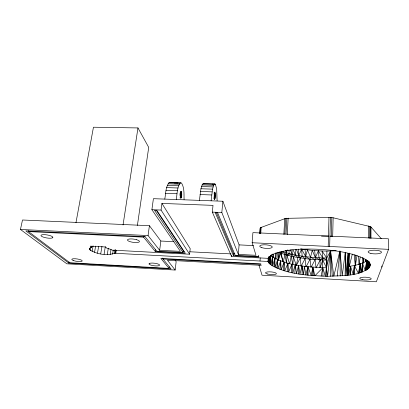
<?xml version="1.0" encoding="UTF-8"?>
<svg xmlns="http://www.w3.org/2000/svg" width="409" height="409" viewBox="0 0 409 409"><rect width="100%" height="100%" fill="white"/><g stroke="black" fill="none" stroke-linecap="round" stroke-linejoin="round"><path stroke-width="0.61" d="M370.401 238.058L370.416 226.627L333.141 217.782L330.421 217.419L285.692 218.365L260.579 227.634L260.155 228.401L259.812 233.35M370.973 238.457L370.983 227.041L370.416 226.627M368.504 238.023L368.535 225.937M369.567 238.329L369.588 226.254M336.218 250.722L330.574 251.024L326.479 267.839C307.706 266.765 286.939 266.382 270.748 255.594L270.707 264.689C287.593 274.853 308.396 275.415 327.563 276.315C341.27 275.318 357.936 277.046 369.24 267.701C372.507 260.62 361.234 257.43 356.459 255.518C344.828 251.765 332.609 250.196 320.451 249.388C306.776 248.692 292.849 248.83 279.48 252.102C275.502 253.411 270.487 254.49 268.186 258.355L231.55 256.423L212.337 212.128L213.007 205.369L161.928 203.421L161.054 210.068L189.597 254.214L113.129 250.185L113.671 250.717L110.353 249.234L106.938 248.304L105.542 246.97L90.2 246.162L91.636 247.44L90.133 247.931L89.32 248.667L89.402 249.546C96.498 254.311 107.24 256.182 115.236 252.982L115.727 249.833L115.236 252.982M365.232 261.709L365.242 259.204M366.551 270.037L366.582 261.08C360.948 264.357 354.455 265.579 348.09 266.566L347.517 275.257L348.217 253.258M370.058 264.255L370.053 265.451L370.033 264.204M369.848 266.596L369.869 263.508M360.232 272.716L360.293 263.907L358.33 273.202L354.342 265.472L353.171 274.383L350.477 266.198L348.483 275.129L348.09 266.566L348.284 253.278M184.076 199.546C183.907 194.106 184.536 187.992 181.611 183.155L180.885 182.833L169.73 182.475L168.917 182.813C165.441 187.404 165.829 193.697 164.791 199.101M278.243 260.073L278.309 252.419M357.042 255.426L355.314 265.932L355.426 255.104M369.051 267.951L369.128 261.821M217.113 200.763L216.663 188.866L215.349 184.234L214.791 183.917L203.416 183.554L202.133 184.904L200.942 188.759L199.408 200.379M349.158 266.356L349.342 253.094M269.275 256.494L269.158 263.243L270.707 264.689L272.573 257L272.675 266.034L274.858 258.36L275.099 267.338L277.573 259.669L277.941 268.585L280.681 260.911L281.167 269.771L284.148 262.077L284.751 270.886L287.941 263.156L288.647 271.913L292.021 264.142L292.818 272.849L295.237 264.817L296.53 273.555L298.59 265.421L299.955 274.127L302.041 265.973L303.606 274.669L304.393 266.3L305.871 274.94L307.987 266.734L311.188 275.513L312.865 267.205L314.879 275.799L322.767 267.762L325.313 276.295L326.592 266.065M345.114 275.533L345.493 252.409M367.706 269.234L367.865 260.722L367.364 269.465L366.582 261.08L365.252 270.671L362.461 263.125L361.592 272.256L360.293 263.907L359 273.048M369.777 263.682L369.71 266.852L369.414 262.496M333.141 217.782L332.681 236.499L329.93 236.136L388.448 238.805L388.55 249.342L376.341 281.781L262.031 275.201L258.999 265.211M388.55 249.342L329.659 246.489L330.421 217.419M331.351 236.279L331.822 217.557M326.244 276.31L326.939 251.07L330.574 251.024L333.8 276.233L339.838 251.126M326.873 263.912L326.75 258.028L322.041 250.998L312.251 250.42L300.472 248.912M329.659 246.489L328.202 246.433L328.984 217.378M271.336 256.075L271.371 254.827M181.765 195.078C181.678 186.351 178.917 195.436 180.804 198.207L181.397 197.445L181.765 195.078L179.924 195.011M215.374 196.269C214.664 182.256 213.207 208.718 215.374 196.269L214.122 196.223M322.491 268.207L322.803 257.946L322.041 250.998L326.939 251.07M319.945 267.486L320.181 260.006L319.056 257.813L318.355 250.84L315.365 257.593L315.078 259.715L316.075 267.89L320.181 260.006L322.803 257.946L326.75 258.028L330.574 251.024L332.272 276.285M312.563 275.64L312.865 267.205L313.954 275.743M362.149 272.072L362.461 263.125L362.66 271.883M369.046 261.903L368.806 268.192L368.018 261.356M270.359 264.434L270.748 255.594L269.158 263.243L268.002 261.463L268.248 257.742M347.701 275.237L349.097 253.631M268.902 262.982L269.209 256.423M366.162 270.257L366.582 261.08L365.733 270.467M292.967 264.245L293.325 256.76L290.272 249.766M294.843 273.263L295.237 264.817M363.11 263.166L363.356 258.094M353.897 274.255L354.342 265.472L354.593 274.117M268.698 257.246L268.432 262.327L268.815 257.327M286.024 233.953L286.862 218.186M287.302 234.515L288.156 218.099M286.53 263.365L286.949 255.231L285.661 250.334M283.856 234.352L284.71 218.626M284.848 234.112L285.692 218.365M278.422 260.139L280.676 253.258L280.743 252.021M349.986 274.92L350.477 266.198L350.743 274.807M275.901 259.112L276.269 252.839M268.161 261.878L268.437 257.506M326.709 264.296L326.975 260.165L322.803 257.946C309.03 257.476 295.129 255.85 282.041 251.341L280.676 253.258L282.962 261.775L281.249 253.468L282.041 251.341M260.022 261.034L260.236 257.921M269.035 256.959L268.652 262.66L269.127 256.499L268.698 262.721M259.848 233.585L260.231 228.002M260.196 233.227L260.579 227.634M260.753 233.539L261.182 227.317M175.072 260.129L176.161 261.596L175.159 270.037L66.841 263.805L20.45 229.459L22.5 219.996L149.418 225.691L148.063 235.558L159.648 250.298L180.405 251.377L151.892 209.699L153.406 198.682L222.879 201.243L221.826 212.506L238.329 254.388L255.988 255.308L252.169 242.736L252.91 232.634L328.483 236.09L321.494 236.141M359.634 272.89L360.293 263.907M270.063 264.178L270.748 255.594M238.329 254.388L239.101 244.884L222.879 201.243M258.294 255.303L258.866 257.067L233.447 255.732L233.611 253.841L216.238 212.225M271.857 265.538L272.573 257M231.55 256.423L231.658 255.17M295.906 249.352L295.426 254.971L293.325 256.76L280.676 253.258M348.018 253.278L346.132 275.415L345.595 252.455M274.117 266.857L274.858 258.36M276.806 268.13L277.573 259.669M279.899 269.342L280.681 260.911M307.21 275.114L307.987 266.734L308.115 275.211M369.511 262.082L369.399 263.324L369.347 262.062M283.355 270.482L284.148 262.077M287.138 271.54L287.941 263.156M291.213 272.517L292.021 264.142M211.105 200.809L212.532 189.142L213.626 185.277L214.791 183.917M273.146 257.762L273.519 254.061M337.226 276.121L339.915 251.141M189.597 254.214L190.211 248.652L161.928 203.421M144.638 236.167L156.78 251.192L183.043 252.568L183.258 250.702L156.207 210.17M363.161 263.166L363.77 258.099M176.253 199.526C177.245 194.101 176.846 187.879 180.129 183.171L180.885 182.833M28.717 230.645L28.518 231.591L69.832 262.736L168.994 268.401L169.203 266.699M345.211 252.43L342.236 275.789L340.043 251.146M159.648 250.298L160.844 241.034L149.418 225.691M183.043 252.568L154.505 210.277L156.79 210.369L185.292 253.207L155.359 251.637L155.599 249.792M155.359 251.637L143.579 237.154L143.717 236.172M137.393 225.461L148.712 147.383L137.971 127.935L93.451 127.219L75.962 222.721M359.107 264.439L360.191 256.939M123.037 224.981L137.971 127.935M268.002 261.463L115.778 253.309L116.243 250.339M112.603 254.193L113.196 250.415M114.321 253.687L114.914 249.899M110.21 254.47L111.013 249.424M107.301 254.5L108.313 248.207M104.07 254.286L105.302 246.739M100.726 253.846L101.969 246.295M97.48 253.197L98.635 246.269M94.545 252.389L95.604 246.111M90.358 250.502L90.9 247.358M91.636 247.44L91.851 246.187M92.117 251.469L93.083 245.804M89.402 249.546L89.617 248.289M278.35 260.093L279.807 252.036M162.25 258.059L171.059 268.948L68.83 263.094L69.029 261.995M289.776 263.539L291.131 256.279L292.241 254.275L291.939 249.531M296.433 249.255L298.749 255.594L300.226 258.033L301.08 266.3L305.058 258.728L307.44 249.919L310.533 257.184L315.078 259.715L310.983 267.491L310.022 259.291L305.687 256.642L301.602 249.107L297.875 257.639L296.351 265.523L293.325 256.76L310.022 259.291L326.975 260.165M321.116 276.162L322.767 267.762L322.982 276.239M365.482 261.765L366.004 259.372M283.268 261.786L284.971 254.669L286.331 252.726L287.45 249.843M349.296 266.377L352.323 254.086M365.61 261.801L366.193 260.052M320.124 267.537L322.737 260.093L326.484 267.747M296.632 264.986L300.226 258.033L302.169 256.157L301.602 249.107M289.485 263.549L286.949 255.231L289.178 253.529L288.984 249.955M281.249 253.468L283.555 251.857L284.971 254.669L286.418 262.747M286.949 255.231L292.241 254.275M174.208 182.92L177.91 183.038M212.205 184.137L215.349 184.234M168.917 182.813L180.129 183.171M202.772 183.897L214.209 184.26M168.114 183.805L179.377 184.168M202.133 184.904L213.626 185.277M167.342 185.42L178.656 185.793M201.514 186.54L213.058 186.918M166.637 187.608L177.997 187.987M200.942 188.759L212.532 189.142M166.028 190.282L177.424 190.676M200.446 191.463L212.072 191.862M180.338 191.801L181.565 191.847M213.994 192.966L215.246 193.007M180.461 192.445L181.693 192.486M214.086 193.61L215.338 193.656M179.924 193.206L181.77 193.273M214.137 194.403L215.39 194.449M165.543 193.345L176.964 193.743M200.042 194.556L211.693 194.965M179.95 194.091L181.795 194.157M214.152 195.297L215.405 195.338M180.456 195.926L181.688 195.967M214.055 197.128L215.308 197.174M180.333 196.734L181.56 196.775M213.953 197.941L215.206 197.987M180.17 197.399L181.397 197.445M213.82 198.616L215.078 198.662M179.975 197.879L181.207 197.925M151.892 209.699L161.054 210.068M212.337 212.128L221.826 212.506M20.45 229.459L148.063 235.558M145.062 236.627L25.844 230.886L68.83 263.094M28.518 231.591L143.579 237.154M252.169 242.736L328.202 246.433M160.844 241.034L173.983 241.678M239.101 244.884L253.529 245.594M182.961 251.213L184.234 251.279M233.611 253.841L234.878 253.907M189.781 251.765L231.136 253.912M258.708 256.525L235.17 255.293L217.649 212.818L215.282 212.721L233.447 255.732M163.063 259.004L260.988 264.342L260.84 263.841L160.865 258.406L168.994 268.401M261.279 265.334L167.429 260.196L175.159 270.037M302.169 256.157L305.058 258.728L305.968 266.959L310.022 259.291L312.251 250.42L315.365 257.593L320.181 260.006M203.416 183.554L204.03 183.871M115.246 252.793L115.778 253.309M297.875 257.639L295.426 254.971L293.089 249.95M370.983 227.041L381.249 238.646M318.355 250.84L322.803 257.946M291.131 256.279L292.808 264.255M326.479 267.839L327.563 276.315L330.574 251.024L330.717 276.315M354.128 254.756L355.314 265.932M314.685 250.615L315.365 257.593M362.548 257.558L363.028 263.176M305.078 249.623L305.687 256.642M277.614 252.68L278.186 260.093M298.258 249.117L298.749 255.594M272.783 254.055L273.038 257.762M275.451 252.905L275.824 259.117M286.203 250.334L286.331 252.726M271.182 254.838L271.239 256.08M358.627 256.218L358.99 264.434M367.885 260.748L367.998 268.999M369.199 262.593L369.24 267.701M339.991 251.152L340.222 275.952M302.041 265.973L302.123 274.465M381.842 265.947L381.848 267.159M298.59 265.421L298.642 273.933M369.93 263.34L369.94 266.336M52.797 237.583L52.383 237.905A6.023 1.524 9.5 0 1 44.622 237.511A6.023 1.524 9.5 0 1 41.406 235.001L42.178 234.771A6.023 1.524 9.5 0 1 49.208 235.379A6.023 1.524 9.5 0 1 52.797 237.583M149.766 263.309L149.208 263.554A5.337 1.288 6.9 0 0 151.529 265.288A5.337 1.288 6.9 0 0 157.925 265.86L158.799 265.702A5.337 1.288 6.9 0 0 157.082 263.713A5.337 1.288 6.9 0 0 149.766 263.309M136.483 239.679L135.026 239.331A6.053 1.641 7.6 0 0 128.692 239.142A6.053 1.641 7.6 0 0 128.303 240.937L129.27 241.392A6.053 1.641 7.6 0 0 138.247 242.327A6.053 1.641 7.6 0 0 136.483 239.679M73.61 260.605A5.291 1.212 8.5 0 0 82.163 261.1A5.291 1.212 8.5 0 0 75.266 258.754A5.291 1.212 8.5 0 0 73.61 260.605M267.317 273.964A5.475 1.339 4.4 0 0 276.305 273.892A5.475 1.339 4.4 0 0 269.265 271.832A5.475 1.339 4.4 0 0 267.317 273.964M370.922 253.447A6.702 1.841 1.6 0 0 381.469 252.394A6.702 1.841 1.6 0 0 372.006 250.303A6.702 1.841 1.6 0 0 370.922 253.447M362.231 279.577A5.767 1.375 2.4 0 0 371.249 278.912A5.767 1.375 2.4 0 0 363.028 277.23A5.767 1.375 2.4 0 0 362.231 279.577M261.811 247.66A6.314 1.784 4.3 0 0 272.159 247.399A6.314 1.784 4.3 0 0 263.999 244.776A6.314 1.784 4.3 0 0 261.811 247.66"/></g></svg>
